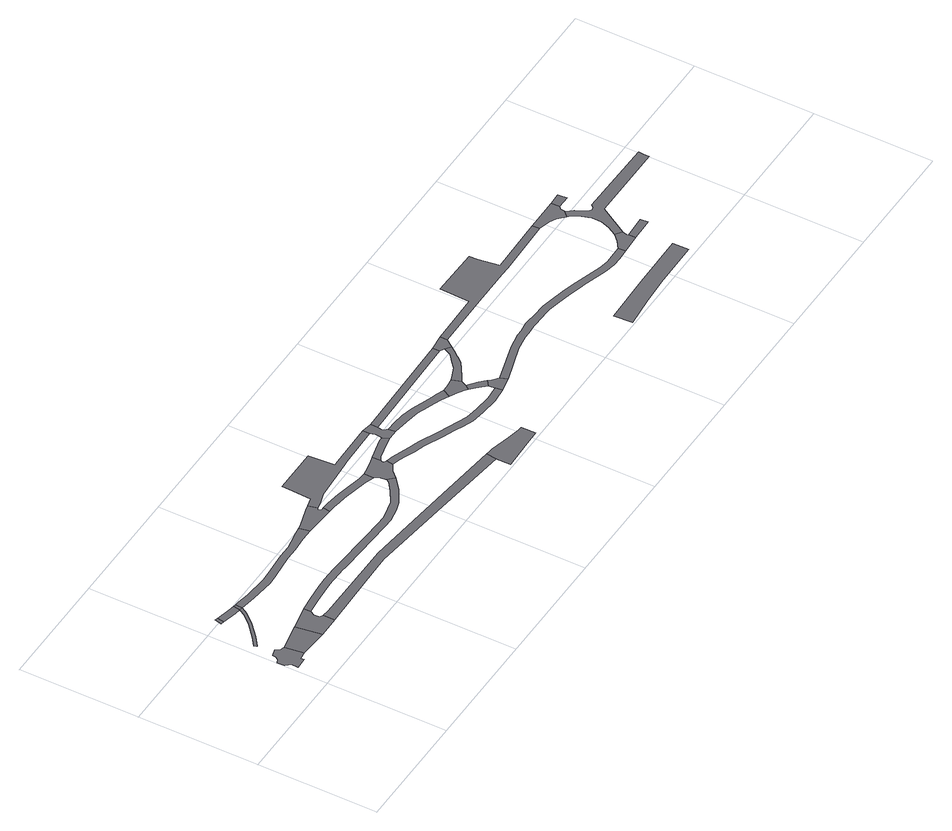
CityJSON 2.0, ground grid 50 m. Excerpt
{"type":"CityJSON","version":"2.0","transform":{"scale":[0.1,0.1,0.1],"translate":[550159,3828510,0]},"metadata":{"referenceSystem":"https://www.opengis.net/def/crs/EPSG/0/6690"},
"CityObjects":{
"road1":{"type":"Road","geometry":[{"type":"MultiSurface","lod":"1","boundaries":[[[0,1,2,3,4,5,6,7,8,9,10,11,12]]]}]},
"road2":{"type":"Road","attributes":{"RoadStructureAttribute.sectionType":"1"},"geometry":[{"type":"MultiSurface","lod":"1","boundaries":[[[13,12,11,14]]]}]},
"road3":{"type":"Road","attributes":{"RoadStructureAttribute.sectionType":"1"},"geometry":[{"type":"MultiSurface","lod":"1","boundaries":[[[15,16,17,18,19,20,21,22,23,24,25,26,27,28,29]]]}]},
"road4":{"type":"Road","geometry":[{"type":"MultiSurface","lod":"1","boundaries":[[[30,31,32,33]]]}]},
"road5":{"type":"Road","geometry":[{"type":"MultiSurface","lod":"1","boundaries":[[[34,33,32,35,15,36]]]}]},
"road6":{"type":"Road","geometry":[{"type":"MultiSurface","lod":"1","boundaries":[[[37,13,14,38,39,40,41,42]]]}]},
"road7":{"type":"Road","attributes":{"RoadStructureAttribute.sectionType":"1"},"geometry":[{"type":"MultiSurface","lod":"1","boundaries":[[[36,15,29,43]]]}]},
"road8":{"type":"Road","attributes":{"RoadStructureAttribute.sectionType":"1"},"geometry":[{"type":"MultiSurface","lod":"1","boundaries":[[[44,45,46,47,48,49,50,51,52,53,43,29,54,55,56,57,58,59,60]]]}]},
"road9":{"type":"Road","attributes":{"RoadStructureAttribute.sectionType":"1"},"geometry":[{"type":"MultiSurface","lod":"1","boundaries":[[[61,62,63,64,65,66,67,68,69,70,71,72,73,37,42,74,75,76,77,78,79,80,81,82,83,84,85,86,87]]]}]},
"road10":{"type":"Road","attributes":{"RoadStructureAttribute.sectionType":"1"},"geometry":[{"type":"MultiSurface","lod":"1","boundaries":[[[88,89,90,91,92,39,38,93,94,95,96,97,98]]]}]},
"road11":{"type":"Road","geometry":[{"type":"MultiSurface","lod":"1","boundaries":[[[99,100,101,44,60,102,103,104,105,106,107,108,109]]]}]},
"road12":{"type":"Road","attributes":{"RoadStructureAttribute.sectionType":"1"},"geometry":[{"type":"MultiSurface","lod":"1","boundaries":[[[110,111,112,113,104,103,114,115,116,117,118,119]]]}]},
"road13":{"type":"Road","attributes":{"RoadStructureAttribute.sectionType":"1"},"geometry":[{"type":"MultiSurface","lod":"1","boundaries":[[[120,121,122,123,124,125,126,99,109,127,128,129,130,131,132]]]}]},
"road14":{"type":"Road","geometry":[{"type":"MultiSurface","lod":"1","boundaries":[[[133,134,135,119,118,136,137,61,87,138,139,140,141,142,143]]]}]},
"road15":{"type":"Road","attributes":{"RoadStructureAttribute.sectionType":"1"},"geometry":[{"type":"MultiSurface","lod":"1","boundaries":[[[144,145,146,133,143,147,148,149,150]]]}]},
"road16":{"type":"Road","geometry":[{"type":"MultiSurface","lod":"1","boundaries":[[[132,131,151,152,144,150,153,154,155,156,157,158]]]}]},
"road17":{"type":"Road","geometry":[{"type":"MultiSurface","lod":"1","boundaries":[[[159,160,161,162,98,97,163,164,165,166]]]}]},
"road18":{"type":"Road","attributes":{"RoadStructureAttribute.sectionType":"1"},"geometry":[{"type":"MultiSurface","lod":"1","boundaries":[[[167,168,169,170,171,172,173,174,175,176,141,140,177,178,179,180,181,182,183,184,185,186,187,188]]]}]},
"road19":{"type":"Road","attributes":{"RoadStructureAttribute.sectionType":"1"},"geometry":[{"type":"MultiSurface","lod":"1","boundaries":[[[189,190,191,192,193,194,195,154,153,196,197,198,199,200,201,202]]]}]},
"road20":{"type":"Road","attributes":{"RoadStructureAttribute.sectionType":"1"},"geometry":[{"type":"MultiSurface","lod":"1","boundaries":[[[203,204,158,157,205,206]]]}]},
"road21":{"type":"Road","geometry":[{"type":"MultiSurface","lod":"1","boundaries":[[[207,208,202,201,209,210,211,212,213,214,215]]]}]},
"road22":{"type":"Road","attributes":{"RoadStructureAttribute.sectionType":"1"},"geometry":[{"type":"MultiSurface","lod":"1","boundaries":[[[216,213,212,217,218,219]]]}]},
"road23":{"type":"Road","geometry":[{"type":"MultiSurface","lod":"1","boundaries":[[[220,219,218,188,187,221,222]]]}]},
"road24":{"type":"Road","attributes":{"RoadStructureAttribute.sectionType":"1"},"geometry":[{"type":"MultiSurface","lod":"1","boundaries":[[[223,224,225,226,227,207,215,228,229,230,231,232,233]]]}]},
"road25":{"type":"Road","geometry":[{"type":"MultiSurface","lod":"1","boundaries":[[[234,203,206,223,233,235]]]}]},
"road26":{"type":"Road","attributes":{"RoadStructureAttribute.sectionType":"1"},"geometry":[{"type":"MultiSurface","lod":"1","boundaries":[[[236,237,238,239,240,241,242,243,244,245,246,247,248,249,222,221,250,251,252,253,254,255,256,257,258,259,260,261,262,263,264,265]]]}]},
"road27":{"type":"Road","attributes":{"RoadStructureAttribute.sectionType":"1"},"geometry":[{"type":"MultiSurface","lod":"1","boundaries":[[[266,267,268,269,270,234,235,271,272,273,274,275]]]}]},
"road28":{"type":"Road","attributes":{"RoadStructureAttribute.sectionType":"1"},"geometry":[{"type":"MultiSurface","lod":"1","boundaries":[[[276,277,278,279,280,281,282]]]}]},
"road29":{"type":"Road","geometry":[{"type":"MultiSurface","lod":"1","boundaries":[[[283,284,265,264,285,286,287,288]]]}]},
"road30":{"type":"Road","geometry":[{"type":"MultiSurface","lod":"1","boundaries":[[[289,290,275,274,291,292,293,294,295,296]]]}]},
"road31":{"type":"Road","attributes":{"RoadStructureAttribute.sectionType":"1"},"geometry":[{"type":"MultiSurface","lod":"1","boundaries":[[[297,286,285,298,299]]]}]},
"road32":{"type":"Road","attributes":{"RoadStructureAttribute.sectionType":"1"},"geometry":[{"type":"MultiSurface","lod":"1","boundaries":[[[300,289,296,301,302]]]}]},
"road33":{"type":"Road","geometry":[{"type":"MultiSurface","lod":"1","boundaries":[[[303,304,305,306,307,308,294,293,309,310,311,312,313,314,283,288,315,316,317,318,319]]]}]}
},
"vertices":[
[68,236,0],[60,254,0],[31,246,0],[28,232,0],[20,219,0],[4,211,0],[6,181,0],[22,162,0],[21,134,0],[68,136,0],[68,150,0],[99,153,0],[87,230,0],
[201,252,0],[218,145,0],
[178,470,0],[177,467,0],[165,446,0],[155,434,0],[135,411,0],[128,403,0],[77,358,0],[39,331,0],[43,318,0],[84,349,0],[137,395,0],[149,409,0],[168,431,0],[175,439,0],[191,468,0],
[88,520,0],[81,490,0],[94,488,0],[100,517,0],
[161,503,0],[155,473,0],[183,499,0],
[299,273,0],[307,147,0],[306,194,0],[293,202,0],[290,226,0],[302,244,0],
[195,497,0],
[661,504,0],[617,497,0],[602,494,0],[585,491,0],[554,486,0],[501,487,0],[398,478,0],[358,476,0],[263,486,0],[213,494,0],[259,457,0],[357,446,0],[400,448,0],[502,457,0],[554,456,0],[616,461,0],[668,461,0],
[1044,359,0],[1036,346,0],[1001,318,0],[947,286,0],[913,277,0],[863,267,0],[824,268,0],[742,273,0],[566,283,0],[535,285,0],[477,287,0],[434,285,0],[359,279,0],[362,250,0],[435,256,0],[477,257,0],[534,255,0],[537,255,0],[580,252,0],[740,243,0],[823,238,0],[865,237,0],[920,247,0],[959,258,0],[1018,293,0],[1055,323,0],[1067,335,0],
[1083,145,0],[692,189,0],[607,189,0],[539,190,0],[335,191,0],[540,152,0],[622,154,0],[673,155,0],[994,115,0],[1338,71,0],[1343,114,0],
[780,536,0],[756,530,0],[682,508,0],[738,456,0],[795,452,0],[799,482,0],[789,481,0],[784,486,0],[779,492,0],[782,494,0],[789,500,0],
[999,446,0],[918,464,0],[887,471,0],[830,479,0],[827,449,0],[851,446,0],[882,441,0],[992,417,0],[1027,403,0],[1029,445,0],
[1071,561,0],[1034,560,0],[1017,559,0],[1009,667,0],[821,667,0],[822,637,0],[816,545,0],[814,504,0],[861,517,0],[1035,530,0],[1051,531,0],[1224,534,0],[1223,564,0],
[1120,463,0],[1097,457,0],[1043,445,0],[1040,390,0],[1044,362,0],[1096,363,0],[1098,365,0],[1124,380,0],[1130,409,0],[1116,414,0],[1121,428,0],
[1226,485,0],[1205,483,0],[1145,469,0],[1138,438,0],[1171,446,0],[1191,450,0],[1237,459,0],
[1231,513,0],[1230,492,0],[1283,459,0],[1278,488,0],[1274,492,0],[1263,504,0],[1268,526,0],[1268,556,0],
[1513,79,0],[1460,90,0],[1378,110,0],[1364,112,0],[1340,12,0],[1451,14,0],[1529,16,0],[1528,76,0],
[1604,259,0],[1533,266,0],[1479,274,0],[1439,290,0],[1399,307,0],[1358,324,0],[1278,359,0],[1262,364,0],[1233,374,0],[1159,403,0],[1150,374,0],[1177,364,0],[1223,345,0],[1267,331,0],[1347,296,0],[1393,277,0],[1428,262,0],[1471,245,0],[1529,236,0],[1604,229,0],[1666,235,0],[1663,265,0],
[1526,431,0],[1502,437,0],[1486,443,0],[1456,453,0],[1416,468,0],[1366,481,0],[1321,487,0],[1345,451,0],[1407,441,0],[1454,422,0],[1462,419,0],[1508,401,0],[1539,385,0],[1558,419,0],
[1730,566,0],[1566,563,0],[1552,532,0],[1731,536,0],
[1618,422,0],[1578,419,0],[1557,375,0],[1560,374,0],[1594,353,0],[1605,344,0],[1621,363,0],[1628,380,0],[1631,386,0],
[1660,332,0],[1627,326,0],[1660,291,0],[1681,309,0],
[1694,295,0],[1726,247,0],[1717,276,0],
[1749,526,0],[1734,495,0],[1704,470,0],[1677,447,0],[1653,436,0],[1656,400,0],[1717,441,0],[1736,465,0],[1737,466,0],[1757,491,0],[1771,510,0],
[1795,572,0],[1796,542,0],
[2477,250,0],[2447,250,0],[2406,258,0],[2295,292,0],[2260,301,0],[2227,310,0],[2179,321,0],[2127,333,0],[2109,333,0],[2081,334,0],[2014,340,0],[1971,335,0],[1946,335,0],[1879,324,0],[1886,295,0],[1948,305,0],[1973,305,0],[2015,309,0],[2079,305,0],[2089,304,0],[2123,303,0],[2173,292,0],[2220,281,0],[2287,263,0],[2292,262,0],[2399,229,0],[2444,220,0],[2478,220,0],[2529,221,0],[2526,251,0],
[2232,575,0],[2221,662,0],[2217,696,0],[2015,700,0],[2011,576,0],[2012,546,0],[2195,545,0],[2233,545,0],[2474,551,0],[2474,581,0],
[2649,95,0],[2416,91,0],[2209,86,0],[2213,8,0],[2332,20,0],[2449,26,0],[2649,28,0],
[2583,300,0],[2558,275,0],[2608,225,0],[2606,255,0],[2604,264,0],[2609,281,0],
[2611,583,0],[2494,581,0],[2521,538,0],[2549,524,0],[2577,498,0],[2599,521,0],[2602,538,0],[2612,547,0],
[2698,260,0],[2671,228,0],[2702,229,0],
[2661,584,0],[2637,547,0],[2665,547,0],
[2668,439,0],[2656,437,0],[2648,441,0],[2639,456,0],[2621,492,0],[2601,516,0],[2590,487,0],[2607,451,0],[2614,428,0],[2618,414,0],[2619,374,0],[2605,338,0],[2681,400,0],[3005,400,0],[3004,423,0],[3005,445,0],[2676,451,0]
]}
